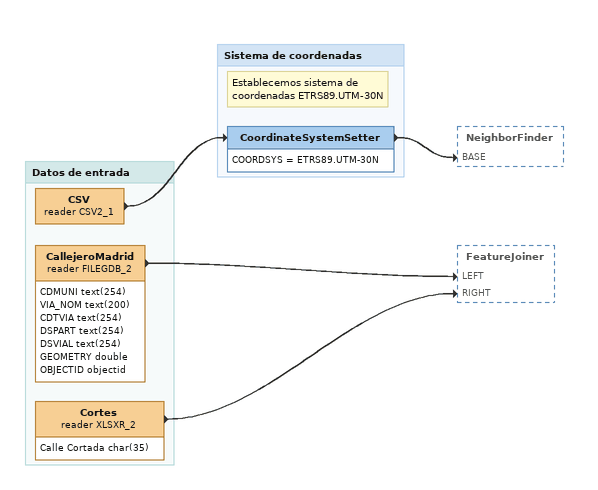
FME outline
Bookmark: Datos de entrada
CallejeroMadrid (reader FILEGDB_2)
    attributes: CDMUNI text(254), VIA_NOM text(200), CDTVIA text(254), DSPART text(254), DSVIAL text(254), GEOMETRY double, OBJECTID objectid
    -> FeatureJoiner [LEFT]
CSV (reader CSV2_1)
    -> CoordinateSystemSetter
Cortes (reader XLSXR_2)
    attributes: Calle Cortada char(35)
    -> FeatureJoiner [RIGHT]

Bookmark: Sistema de coordenadas
Note: Establecemos sistema de coordenadas ETRS89.UTM-30N
CoordinateSystemSetter
    COORDSYS = ETRS89.UTM-30N
    -> NeighborFinder [BASE]
